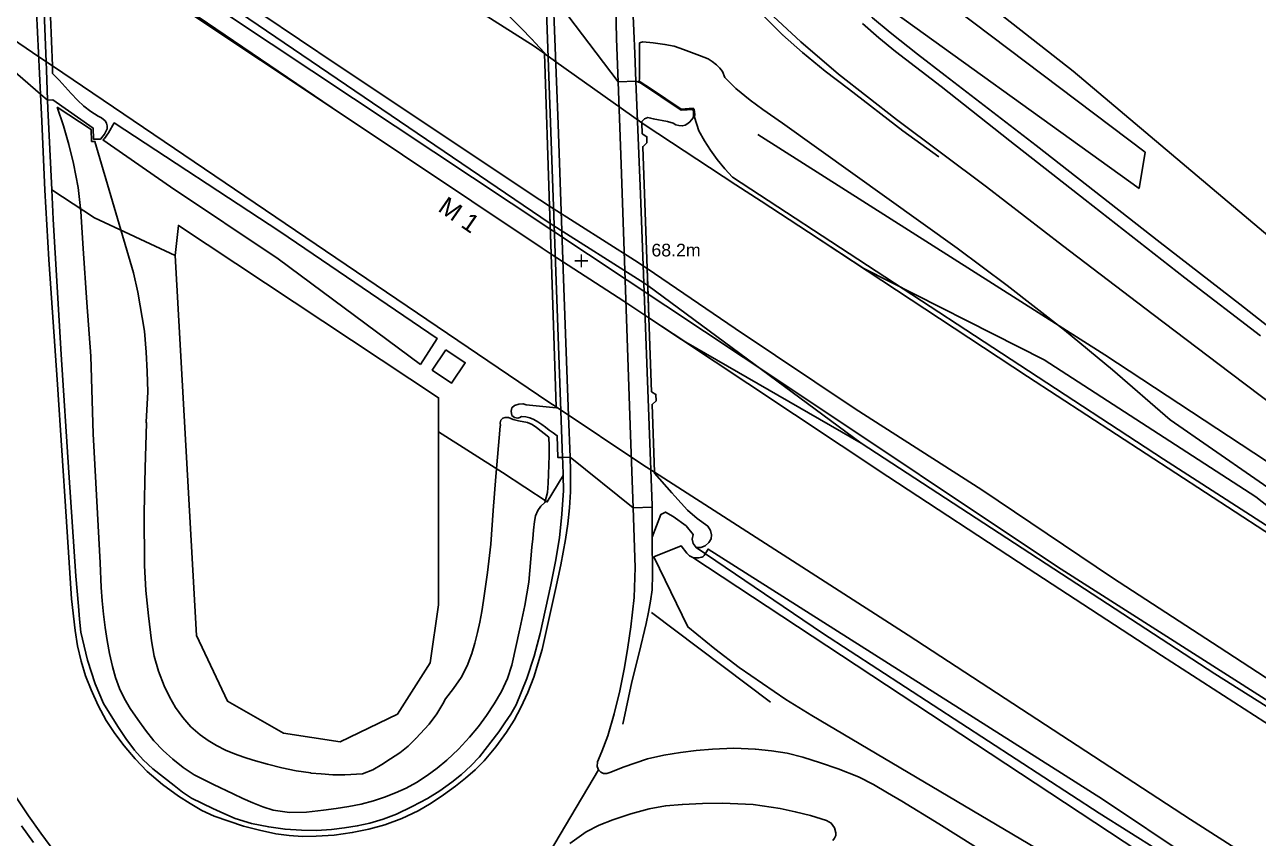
# Model space of a CAD drawing. Header units: millimetres. Extents: x 111502 to 977541, y 8702 to 1044108.
# Drawn here: x 975398.2 to 975544.2, y 476211.1 to 476307.3 of the extents above; entities that cross this region are included whole.
import ezdxf

# ---------------------------------------------------------------- set-up
doc = ezdxf.new("R2010")
doc.units = ezdxf.units.MM
doc.header["$LTSCALE"] = 0.25
doc.layers.add('X HVSS Site Background', color=8, linetype='Continuous')
doc.styles.add('OS Master Map$1$Standard', font='txt')

# ---------------------------------------------------------------- blocks, each defined once
blk = doc.blocks.new('OS Master Map$1$OSS15')
at = {"color": 8, "true_color": 0x707070, "const_width": 0.174, "flags": 128}
for points in [[(-0.775, 0), (0.775, 0)], [(0, -0.775), (0, 0.775)]]:
    blk.add_lwpolyline(points, dxfattribs=at)
blk = doc.blocks.new('OS MAP')
at = {"layer": 'X HVSS Site Background', "flags": 128}
for points in [[(489332.51, 240808.88), (489323.87, 240815.66), (489323.87, 240815.66), (489314.43, 240822.98), (489314.43, 240822.98), (489299.73, 240834.46), (489299.73, 240834.46), (489288.97, 240842.74), (489288.97, 240842.74), (489285.71, 240845.26), (489285.71, 240845.26), (489282.46, 240847.8), (489282.46, 240847.8), (489280.37, 240849.54)], [(489311.94, 240829.35), (489278.34, 240853.55)], [(489288.34, 240852.05), (489312.64, 240833.65), (489312.64, 240833.65), (489311.94, 240829.35)], [(489180.01, 240891.77), (489180.02, 240885.69), (489180.02, 240885.69), (489180.01, 240885.69), (489180.01, 240885.69), (489180.02, 240883.67), (489180.02, 240883.67), (489180.53, 240868.23), (489180.53, 240868.23), (489181.28, 240852.78), (489181.28, 240852.78), (489181.88, 240840.53)], [(489180.88, 240891.77), (489180.91, 240889.73), (489180.91, 240889.73), (489182.11, 240855.23), (489182.11, 240855.23), (489182.54, 240844.36), (489182.54, 240844.36), (489182.58, 240843.39), (489182.58, 240843.39), (489182.72, 240839.81)], [(489326.29, 240811.91), (489317.35, 240818.79), (489317.35, 240818.79), (489305.53, 240828.03), (489305.53, 240828.03), (489296.64, 240835.01), (489296.64, 240835.01), (489288.51, 240841.43), (489288.51, 240841.43), (489283.11, 240845.57), (489283.11, 240845.57), (489281.11, 240847.18), (489281.11, 240847.18), (489279.17, 240848.86)], [(489241.55, 240845.31), (489240.3, 240846.2), (489240.3, 240846.2), (489211.9, 240864.2), (489211.9, 240864.2), (489194.9, 240875.7), (489194.9, 240875.7), (489181.68, 240884.57)], [(489179.62, 240753.98), (489181.04, 240751.97)], [(489250.26, 240841.96), (489250.07, 240847.05), (489250.07, 240847.05), (489249.82, 240858.67), (489249.82, 240858.67), (489249.12, 240873.97), (489249.12, 240873.97), (489249, 240875.74), (489249, 240875.74), (489248.92, 240877.51), (489248.92, 240877.51), (489248.92, 240878.01), (489248.92, 240878.01), (489249.02, 240878.22), (489249.02, 240878.22), (489249.27, 240878.32)], [(489268.11, 240850.22), (489271.89, 240846.69), (489271.89, 240846.69), (489276.34, 240842.9), (489276.34, 240842.9), (489283.21, 240837.54), (489283.21, 240837.54), (489293.86, 240829.55), (489293.86, 240829.55), (489302.85, 240822.63), (489302.85, 240822.63), (489313.61, 240814.44), (489313.61, 240814.44), (489322.7, 240807.57), (489322.7, 240807.57), (489331.89, 240800.6)], [(489288.21, 240833.1), (489283.97, 240836.18), (489283.97, 240836.18), (489277.51, 240841.13), (489277.51, 240841.13), (489274.78, 240843.25), (489274.78, 240843.25), (489272.1, 240845.43), (489272.1, 240845.43), (489269.73, 240847.55), (489269.73, 240847.55), (489267.46, 240849.77)], [(489242.15, 240827.27), (489241, 240828), (489241, 240828), (489217, 240844), (489217, 240844), (489194.7, 240859), (489194.7, 240859), (489182.35, 240867.36)], [(489252.78, 240865.44), (489252.07, 240859.28), (489252.07, 240859.28), (489251.82, 240856), (489251.82, 240856), (489251.87, 240853.33), (489251.87, 240853.33), (489251.98, 240850.67), (489251.98, 240850.67), (489252.1, 240848), (489252.1, 240848), (489252.22, 240845.34), (489252.22, 240845.34), (489252.36, 240842.04)], [(489498.63, 240700.12), (489497.9, 240700.5), (489497.9, 240700.5), (489441.24, 240741.57), (489441.24, 240741.57), (489413.65, 240761.27), (489413.65, 240761.27), (489403.84, 240768.03), (489403.84, 240768.03), (489372.08, 240790.4), (489372.08, 240790.4), (489343.44, 240810.9), (489343.44, 240810.9), (489333.47, 240818.46), (489333.47, 240818.46), (489304.11, 240843.25), (489304.11, 240843.25), (489277.74, 240863.95), (489277.74, 240863.95), (489277.48, 240864.85)], [(489242.33, 240821.6), (489241.25, 240822.3), (489241.25, 240822.3), (489216.4, 240838.9), (489216.4, 240838.9), (489182.59, 240861.41)], [(489183.28, 240843.86), (489182.59, 240861.41)], [(489241.55, 240845.31), (489241.55, 240845.4), (489241.55, 240845.4), (489240.45, 240846.58), (489240.45, 240846.58), (489240.08, 240846.99), (489240.08, 240846.99), (489238.75, 240848.35), (489238.75, 240848.35), (489237.41, 240849.71)], [(489171.53, 240851.88), (489181.67, 240844.95), (489181.67, 240844.95), (489183.28, 240843.86)], [(489243.69, 240797.55), (489241.81, 240849.25), (489241.81, 240849.25), (489241.71, 240852.11)], [(489244.56, 240797.58), (489244.37, 240802.46), (489244.37, 240802.46), (489243.77, 240818.68), (489243.77, 240818.68), (489243.17, 240836.97), (489243.17, 240836.97), (489242.56, 240852.14)], [(489242.56, 240852.14), (489250.26, 240841.96)], [(489181.88, 240840.53), (489174.38, 240846.97)], [(489361.35, 240767.4), (489314.8, 240797.35), (489314.8, 240797.35), (489263.8, 240830.7), (489263.8, 240830.7), (489262.9, 240831.7), (489262.9, 240831.7), (489262, 240832.8), (489262, 240832.8), (489261.2, 240833.9), (489261.2, 240833.9), (489260.5, 240835), (489260.5, 240835), (489259.8, 240836.2), (489259.8, 240836.2), (489259.28, 240837.8), (489259.28, 240837.8), (489259.33, 240838.11), (489259.33, 240838.11), (489259.31, 240838.43), (489259.31, 240838.43), (489259.24, 240838.74), (489259.24, 240838.74), (489259.12, 240838.85), (489259.12, 240838.85), (489257.72, 240838.76), (489257.72, 240838.76), (489254.22, 240841.12), (489254.22, 240841.12), (489252.76, 240842.07), (489252.76, 240842.07), (489252.77, 240842.36), (489252.77, 240842.36), (489252.77, 240846.61)], [(489252.77, 240846.61), (489253.2, 240846.7), (489253.2, 240846.7), (489254.4, 240846.6), (489254.4, 240846.6), (489255.8, 240846.4), (489255.8, 240846.4), (489256.9, 240846.2), (489256.9, 240846.2), (489258, 240845.8), (489258, 240845.8), (489259.9, 240845.1), (489259.9, 240845.1), (489260.9, 240844.7), (489260.9, 240844.7), (489261.4, 240844.4), (489261.4, 240844.4), (489261.9, 240844), (489261.9, 240844), (489262.3, 240843.6), (489262.3, 240843.6), (489262.6, 240843.2), (489262.6, 240843.2), (489262.9, 240842.5), (489262.9, 240842.5), (489264.2, 240841.2), (489264.2, 240841.2), (489265.9, 240839.8), (489265.9, 240839.8), (489267.4, 240838.7), (489267.4, 240838.7), (489269.7, 240837.1), (489269.7, 240837.1), (489290.4, 240822.3), (489290.4, 240822.3), (489296.3, 240817.9), (489296.3, 240817.9), (489303.1, 240812.6), (489303.1, 240812.6), (489308.8, 240807.9), (489308.8, 240807.9), (489315.6, 240802), (489315.6, 240802), (489350.7, 240777.7)], [(489242.15, 240827.27), (489241.55, 240845.31)], [(489253.08, 240837.12), (489242.87, 240844.36), (489242.87, 240844.36), (489241.97, 240845.01), (489241.97, 240845.01), (489241.88, 240845.07), (489241.88, 240845.07), (489241.55, 240845.31)], [(489182.72, 240839.81), (489183.35, 240839.83), (489183.35, 240839.83), (489188.1, 240836.5), (489188.1, 240836.5), (489188.15, 240835.19), (489188.15, 240835.19), (489188.96, 240835.19), (489188.96, 240835.19), (489189.46, 240835.79), (489189.46, 240835.79), (489189.77, 240836.4), (489189.77, 240836.4), (489189.76, 240836.76), (489189.76, 240836.76), (489189.67, 240837.1), (489189.67, 240837.1), (489189.52, 240837.36), (489189.52, 240837.36), (489189.11, 240837.71), (489189.11, 240837.71), (489188.71, 240837.91), (489188.71, 240837.91), (489187.82, 240838.45), (489187.82, 240838.45), (489187, 240839.09), (489187, 240839.09), (489186.24, 240839.81), (489186.24, 240839.81), (489185.51, 240840.58), (489185.51, 240840.58), (489184.8, 240841.37), (489184.8, 240841.37), (489184.09, 240842.16), (489184.09, 240842.16), (489183.35, 240842.92), (489183.35, 240842.92), (489183.31, 240842.96), (489183.31, 240842.96), (489183.28, 240843.86)], [(489242.93, 240803.52), (489242.05, 240804.1), (489242.05, 240804.1), (489183.28, 240843.86)], [(489250.26, 240841.96), (489252.36, 240842.04)], [(489252.02, 240791.59), (489251.72, 240800.22), (489251.72, 240800.22), (489250.62, 240832.25), (489250.62, 240832.25), (489250.26, 240841.96)], [(489252.36, 240842.04), (489252.92, 240828.67), (489252.92, 240828.67), (489254.27, 240791.84), (489254.27, 240791.84), (489254.27, 240791.67)], [(489252.36, 240842.04), (489252.91, 240841.85)], [(489252.91, 240841.85), (489257.7, 240838.62), (489257.7, 240838.62), (489259.12, 240838.72), (489259.12, 240838.72), (489259.17, 240838.31), (489259.17, 240838.31), (489259.19, 240838), (489259.19, 240838), (489259.12, 240837.71), (489259.12, 240837.71), (489258.76, 240837.25), (489258.76, 240837.25), (489258.5, 240837.03), (489258.5, 240837.03), (489258.21, 240836.85), (489258.21, 240836.85), (489257.84, 240836.76), (489257.84, 240836.76), (489257.45, 240836.8), (489257.45, 240836.8), (489257.1, 240836.91), (489257.1, 240836.91), (489256.79, 240837.1), (489256.79, 240837.1), (489256.09, 240837.3), (489256.09, 240837.3), (489254.42, 240837.61), (489254.42, 240837.61), (489254.09, 240837.69), (489254.09, 240837.69), (489253.76, 240837.76), (489253.76, 240837.76), (489253.36, 240837.61), (489253.36, 240837.61), (489253.07, 240837.27), (489253.07, 240837.27), (489253.08, 240837.12)], [(489182.72, 240839.81), (489181.88, 240840.53)], [(489181.88, 240840.53), (489182.04, 240837.34), (489182.04, 240837.34), (489182.4, 240829.15), (489182.4, 240829.15), (489182.85, 240820.97), (489182.85, 240820.97), (489183.9, 240806.17), (489183.9, 240806.17), (489184.91, 240790.56), (489184.91, 240790.56), (489185.23, 240785.69), (489185.23, 240785.69), (489185.56, 240780.81), (489185.56, 240780.81), (489185.96, 240777.07), (489185.96, 240777.07), (489186.27, 240775.25), (489186.27, 240775.25), (489186.67, 240773.44), (489186.67, 240773.44), (489187.22, 240771.72), (489187.22, 240771.72), (489187.88, 240770.05), (489187.88, 240770.05), (489188.71, 240768.2), (489188.71, 240768.2), (489189.65, 240766.41), (489189.65, 240766.41), (489190.66, 240764.89), (489190.66, 240764.89), (489191.77, 240763.43), (489191.77, 240763.43), (489193.09, 240761.87), (489193.09, 240761.87), (489194.5, 240760.4), (489194.5, 240760.4), (489196.3, 240758.85), (489196.3, 240758.85), (489198.23, 240757.47), (489198.23, 240757.47), (489199.58, 240756.59), (489199.58, 240756.59), (489200.97, 240755.78), (489200.97, 240755.78), (489202.43, 240755.1), (489202.43, 240755.1), (489205.91, 240753.93), (489205.91, 240753.93), (489207.82, 240753.43), (489207.82, 240753.43), (489209.75, 240753.02), (489209.75, 240753.02), (489211.32, 240752.8), (489211.32, 240752.8), (489212.91, 240752.71), (489212.91, 240752.71), (489214.5, 240752.72), (489214.5, 240752.72), (489216.65, 240752.87), (489216.65, 240752.87), (489218.79, 240753.17), (489218.79, 240753.17), (489220.73, 240753.57), (489220.73, 240753.57), (489222.63, 240754.08), (489222.63, 240754.08), (489224.64, 240754.81), (489224.64, 240754.81), (489226.57, 240755.74), (489226.57, 240755.74), (489228.11, 240756.64), (489228.11, 240756.64), (489229.59, 240757.62), (489229.59, 240757.62), (489231.02, 240758.67), (489231.02, 240758.67), (489232.2, 240759.6), (489232.2, 240759.6), (489233.35, 240760.58), (489233.35, 240760.58), (489234.4, 240761.65), (489234.4, 240761.65), (489235.78, 240763.29), (489235.78, 240763.29), (489237.03, 240765.04), (489237.03, 240765.04), (489237.94, 240766.47), (489237.94, 240766.47), (489238.75, 240767.96), (489238.75, 240767.96), (489239.55, 240769.74), (489239.55, 240769.74), (489240.27, 240771.55), (489240.27, 240771.55), (489241.28, 240774.83), (489241.28, 240774.83), (489242.85, 240781.91), (489242.85, 240781.91), (489243.47, 240784.85), (489243.47, 240784.85), (489244.01, 240787.82), (489244.01, 240787.82), (489244.29, 240789.69), (489244.29, 240789.69), (489244.5, 240791.58), (489244.5, 240791.58), (489244.62, 240793.47), (489244.62, 240793.47), (489244.62, 240796), (489244.62, 240796), (489244.56, 240797.58)], [(489183.2, 240829.21), (489182.76, 240838.81), (489182.76, 240838.81), (489182.72, 240839.81)], [(489183.83, 240838.97), (489187.87, 240836.34), (489187.87, 240836.34), (489187.92, 240834.93), (489187.92, 240834.93), (489188.32, 240834.93), (489188.32, 240834.93), (489192.9, 240819.4), (489192.9, 240819.4), (489193.4, 240817.1), (489193.4, 240817.1), (489194.2, 240812.5), (489194.2, 240812.5), (489194.4, 240810), (489194.4, 240810), (489194.5, 240807.7), (489194.5, 240807.7), (489194.6, 240805.3), (489194.6, 240805.3), (489194.4, 240801.7), (489194.4, 240801.7), (489194.41, 240801.59), (489194.41, 240801.59), (489194.25, 240796.32), (489194.25, 240796.32), (489194.15, 240791.04), (489194.15, 240791.04), (489194.2, 240784.77), (489194.2, 240784.77), (489194.36, 240781.79), (489194.36, 240781.79), (489194.65, 240778.8), (489194.65, 240778.8), (489195, 240775.83), (489195, 240775.83), (489195.34, 240774.02), (489195.34, 240774.02), (489195.86, 240772.25), (489195.86, 240772.25), (489196.52, 240770.53), (489196.52, 240770.53), (489197.13, 240769.21), (489197.13, 240769.21), (489197.87, 240767.95), (489197.87, 240767.95), (489198.72, 240766.76), (489198.72, 240766.76), (489199.68, 240765.68), (489199.68, 240765.68), (489200.76, 240764.72), (489200.76, 240764.72), (489201.71, 240764.04), (489201.71, 240764.04), (489202.72, 240763.45), (489202.72, 240763.45), (489203.77, 240762.93), (489203.77, 240762.93), (489204.85, 240762.48), (489204.85, 240762.48), (489205.96, 240762.08), (489205.96, 240762.08), (489207.07, 240761.73), (489207.07, 240761.73), (489208.76, 240761.25), (489208.76, 240761.25), (489210.45, 240760.82), (489210.45, 240760.82), (489212.16, 240760.47), (489212.16, 240760.47), (489213.89, 240760.22), (489213.89, 240760.22), (489213.89, 240760.19), (489213.89, 240760.19), (489215.1, 240760.1), (489215.1, 240760.1), (489216.5, 240760), (489216.5, 240760), (489217.9, 240760), (489217.9, 240760), (489220, 240760.1), (489220, 240760.1), (489221.2, 240760.6), (489221.2, 240760.6), (489222.3, 240761.2), (489222.3, 240761.2), (489223.3, 240761.9), (489223.3, 240761.9), (489224.4, 240762.6), (489224.4, 240762.6), (489225.4, 240763.4), (489225.4, 240763.4), (489226.3, 240764.3), (489226.3, 240764.3), (489227.9, 240766), (489227.9, 240766), (489228.8, 240767.2), (489228.8, 240767.2), (489229.5, 240768.4), (489229.5, 240768.4), (489229.81, 240768.98), (489229.81, 240768.98), (489230.78, 240770.21), (489230.78, 240770.21), (489231.66, 240771.51), (489231.66, 240771.51), (489232.4, 240772.89), (489232.4, 240772.89), (489232.95, 240774.34), (489232.95, 240774.34), (489233.29, 240775.57), (489233.29, 240775.57), (489233.6, 240776.82), (489233.6, 240776.82), (489233.87, 240778.07), (489233.87, 240778.07), (489234.11, 240779.33), (489234.11, 240779.33), (489234.31, 240780.6), (489234.31, 240780.6), (489234.8, 240783.93), (489234.8, 240783.93), (489235.17, 240787.27), (489235.17, 240787.27), (489235.48, 240791.28), (489235.48, 240791.28), (489235.78, 240795.3), (489235.78, 240795.3), (489236.29, 240801.26), (489236.29, 240801.26), (489236.32, 240801.28), (489236.32, 240801.28), (489236.29, 240801.63), (489236.29, 240801.63), (489236.36, 240801.95), (489236.36, 240801.95), (489236.59, 240802.18), (489236.59, 240802.18), (489236.89, 240802.28), (489236.89, 240802.28), (489237.28, 240802.28), (489237.28, 240802.28), (489237.83, 240802.05), (489237.83, 240802.05), (489238.48, 240801.86), (489238.48, 240801.86), (489239.53, 240801.66), (489239.53, 240801.66), (489240.09, 240801.43), (489240.09, 240801.43), (489240.6, 240801.1), (489240.6, 240801.1), (489242.07, 240799.96)], [(489242.07, 240799.96), (489242.08, 240798.86), (489242.08, 240798.86), (489242.08, 240797.77), (489242.08, 240797.77), (489242.06, 240796.67), (489242.06, 240796.67), (489242.02, 240795.58), (489242.02, 240795.58), (489241.98, 240794.48), (489241.98, 240794.48), (489241.91, 240793.39), (489241.91, 240793.39), (489241.56, 240792.23), (489241.56, 240792.23), (489241.11, 240791.79), (489241.11, 240791.79), (489240.75, 240791.27), (489240.75, 240791.27), (489240.48, 240790.63), (489240.48, 240790.63), (489240.34, 240789.95), (489240.34, 240789.95), (489240.23, 240788.94), (489240.23, 240788.94), (489240.14, 240787.93), (489240.14, 240787.93), (489240.04, 240786.92), (489240.04, 240786.92), (489239.69, 240782.78), (489239.69, 240782.78), (489239.21, 240780.02), (489239.21, 240780.02), (489238.62, 240777.28), (489238.62, 240777.28), (489237.66, 240772.98), (489237.66, 240772.98), (489237.14, 240771.38), (489237.14, 240771.38), (489236.43, 240769.85), (489236.43, 240769.85), (489235.59, 240768.39), (489235.59, 240768.39), (489234.68, 240767.02), (489234.68, 240767.02), (489233.71, 240765.71), (489233.71, 240765.71), (489232.66, 240764.45), (489232.66, 240764.45), (489231.36, 240763.05), (489231.36, 240763.05), (489229.98, 240761.72), (489229.98, 240761.72), (489228.84, 240760.77), (489228.84, 240760.77), (489227.64, 240759.9), (489227.64, 240759.9), (489226.39, 240759.09), (489226.39, 240759.09), (489225.18, 240758.42), (489225.18, 240758.42), (489223.92, 240757.85), (489223.92, 240757.85), (489222.61, 240757.35), (489222.61, 240757.35), (489221.29, 240756.92), (489221.29, 240756.92), (489219.84, 240756.53), (489219.84, 240756.53), (489218.36, 240756.23), (489218.36, 240756.23), (489216.87, 240756), (489216.87, 240756), (489215.38, 240755.81), (489215.38, 240755.81), (489213.38, 240755.59), (489213.38, 240755.59), (489211.37, 240755.52), (489211.37, 240755.52), (489209.42, 240755.82), (489209.42, 240755.82), (489208.2, 240756.22), (489208.2, 240756.22), (489207.01, 240756.69), (489207.01, 240756.69), (489205.83, 240757.2), (489205.83, 240757.2), (489204.67, 240757.74), (489204.67, 240757.74), (489202.35, 240758.84), (489202.35, 240758.84), (489200.07, 240760.01), (489200.07, 240760.01), (489198.76, 240760.85), (489198.76, 240760.85), (489197.54, 240761.83), (489197.54, 240761.83), (489196.39, 240762.89), (489196.39, 240762.89), (489195.31, 240764.03), (489195.31, 240764.03), (489194.31, 240765.26), (489194.31, 240765.26), (489193.38, 240766.54), (489193.38, 240766.54), (489192.5, 240767.84), (489192.5, 240767.84), (489191.81, 240769), (489191.81, 240769), (489191.22, 240770.22), (489191.22, 240770.22), (489190.74, 240771.49), (489190.74, 240771.49), (489190.38, 240772.8), (489190.38, 240772.8), (489190.05, 240774.33), (489190.05, 240774.33), (489189.77, 240775.88), (489189.77, 240775.88), (489189.52, 240777.44), (489189.52, 240777.44), (489189.33, 240779), (489189.33, 240779), (489189.17, 240780.57), (489189.17, 240780.57), (489189.07, 240782.14), (489189.07, 240782.14), (489188.92, 240785.07), (489188.92, 240785.07), (489188.77, 240788), (489188.77, 240788), (489188.62, 240790.93), (489188.62, 240790.93), (489188.12, 240800.33), (489188.12, 240800.33), (489187.82, 240809.52), (489187.82, 240809.52), (489187.36, 240815.89), (489187.36, 240815.89), (489186.91, 240822.25), (489186.91, 240822.25), (489186.66, 240826.65), (489186.66, 240826.65), (489186.34, 240829.49), (489186.34, 240829.49), (489185.8, 240832.3), (489185.8, 240832.3), (489185.24, 240834.55), (489185.24, 240834.55), (489184.58, 240836.78), (489184.58, 240836.78), (489183.83, 240838.97)], [(489189.24, 240835.13), (489189.44, 240835.29), (489189.44, 240835.29), (489189.94, 240835.94), (489189.94, 240835.94), (489190.6, 240837.11), (489190.6, 240837.11), (489210.2, 240824.27), (489210.2, 240824.27), (489228.83, 240811.63), (489228.83, 240811.63), (489226.86, 240808.55)], [(489401.89, 240741.02), (489361.8, 240766.2), (489361.8, 240766.2), (489353.1, 240771.7), (489353.1, 240771.7), (489347.9, 240775.1), (489347.9, 240775.1), (489298.7, 240807.1), (489298.7, 240807.1), (489272.8, 240824.2), (489272.8, 240824.2), (489267.2, 240827.85), (489267.2, 240827.85), (489264.2, 240829.8), (489264.2, 240829.8), (489253.45, 240836.85), (489253.45, 240836.85), (489253.08, 240837.12)], [(489253.08, 240837.12), (489253.12, 240835.83), (489253.12, 240835.83), (489253.66, 240835.49), (489253.66, 240835.49), (489253.66, 240834.78), (489253.66, 240834.78), (489253.18, 240834.29), (489253.18, 240834.29), (489253.7, 240819.88)], [(489226.86, 240808.55), (489210, 240821.03), (489210, 240821.03), (489197.27, 240829.57), (489197.27, 240829.57), (489189.24, 240835.13)], [(489243.74, 240795.39), (489243.77, 240793.63), (489243.77, 240793.63), (489243.6, 240790.82), (489243.6, 240790.82), (489243.31, 240788.02), (489243.31, 240788.02), (489242.85, 240785.23), (489242.85, 240785.23), (489242.3, 240782.46), (489242.3, 240782.46), (489241.03, 240776.71), (489241.03, 240776.71), (489240.3, 240774.04), (489240.3, 240774.04), (489239.46, 240771.4), (489239.46, 240771.4), (489238.2, 240768.27), (489238.2, 240768.27), (489237.55, 240767.19), (489237.55, 240767.19), (489236.85, 240766.13), (489236.85, 240766.13), (489236.13, 240765.09), (489236.13, 240765.09), (489233.85, 240762.11), (489233.85, 240762.11), (489232.83, 240761.04), (489232.83, 240761.04), (489231.73, 240760.05), (489231.73, 240760.05), (489230.57, 240759.13), (489230.57, 240759.13), (489229.16, 240758.12), (489229.16, 240758.12), (489227.69, 240757.21), (489227.69, 240757.21), (489225.87, 240756.23), (489225.87, 240756.23), (489224, 240755.34), (489224, 240755.34), (489222.46, 240754.74), (489222.46, 240754.74), (489220.87, 240754.28), (489220.87, 240754.28), (489219.37, 240753.96), (489219.37, 240753.96), (489217.85, 240753.71), (489217.85, 240753.71), (489216.32, 240753.53), (489216.32, 240753.53), (489214.56, 240753.42), (489214.56, 240753.42), (489212.79, 240753.43), (489212.79, 240753.43), (489210.83, 240753.56), (489210.83, 240753.56), (489208.9, 240753.83), (489208.9, 240753.83), (489206.87, 240754.23), (489206.87, 240754.23), (489204.91, 240754.84), (489204.91, 240754.84), (489203.59, 240755.41), (489203.59, 240755.41), (489202.28, 240756.01), (489202.28, 240756.01), (489199.75, 240757.22), (489199.75, 240757.22), (489198.7, 240757.95), (489198.7, 240757.95), (489197.68, 240758.74), (489197.68, 240758.74), (489195.16, 240760.71), (489195.16, 240760.71), (489194.01, 240761.76), (489194.01, 240761.76), (489192.99, 240762.93), (489192.99, 240762.93), (489191.97, 240764.3), (489191.97, 240764.3), (489191.02, 240765.71), (489191.02, 240765.71), (489189.35, 240768.44), (489189.35, 240768.44), (489188.34, 240770.76), (489188.34, 240770.76), (489187.43, 240773.54), (489187.43, 240773.54), (489186.63, 240776.88), (489186.63, 240776.88), (489186.5, 240778.42), (489186.5, 240778.42), (489186.38, 240779.96), (489186.38, 240779.96), (489186.07, 240783.49), (489186.07, 240783.49), (489185.22, 240795.77), (489185.22, 240795.77), (489184.32, 240809.71), (489184.32, 240809.71), (489183.36, 240825.72), (489183.36, 240825.72), (489183.2, 240829.21)], [(489197.82, 240821.44), (489188.28, 240825.89), (489188.28, 240825.89), (489183.2, 240829.21)], [(489242.15, 240827.27), (489252.2, 240820.9), (489252.2, 240820.9), (489253.7, 240819.88)], [(489242.33, 240821.6), (489242.15, 240827.27)], [(489197.82, 240821.44), (489198.2, 240825), (489198.2, 240825), (489229, 240804.6), (489229, 240804.6), (489228.98, 240800.57)], [(489228.98, 240800.57), (489228.98, 240780.11), (489228.98, 240780.11), (489228.02, 240773.24), (489228.02, 240773.24), (489224.12, 240767.18), (489224.12, 240767.18), (489217.35, 240763.9), (489217.35, 240763.9), (489210.64, 240764.91), (489210.64, 240764.91), (489204.02, 240768.7), (489204.02, 240768.7), (489200.33, 240776.48), (489200.33, 240776.48), (489197.82, 240821.44)], [(489242.93, 240803.52), (489242.33, 240821.6)], [(489242.33, 240821.6), (489250.93, 240816.02), (489250.93, 240816.02), (489253.9, 240814.07)], [(489253.7, 240819.88), (489264.1, 240812.8), (489264.1, 240812.8), (489278.3, 240803.3), (489278.3, 240803.3), (489293.3, 240793.7), (489293.3, 240793.7), (489308.8, 240783.3), (489308.8, 240783.3), (489321.4, 240775.1), (489321.4, 240775.1), (489334.1, 240766.8), (489334.1, 240766.8), (489348.1, 240758), (489348.1, 240758), (489366.3, 240746.8), (489366.3, 240746.8), (489381.9, 240737.1), (489381.9, 240737.1), (489391.35, 240731.17)], [(489253.7, 240819.88), (489253.9, 240814.07)], [(489253.9, 240814.07), (489265.6, 240806.3), (489265.6, 240806.3), (489282.2, 240795.3), (489282.2, 240795.3), (489298.8, 240784.4), (489298.8, 240784.4), (489314.6, 240774.1), (489314.6, 240774.1), (489336.6, 240759.9), (489336.6, 240759.9), (489352.8, 240749.6), (489352.8, 240749.6), (489368.7, 240739.6), (489368.7, 240739.6), (489387.7, 240727.9), (489387.7, 240727.9), (489408.5, 240715.2), (489408.5, 240715.2), (489426.5, 240705), (489426.5, 240705), (489436.56, 240699.11)], [(489254.56, 240795.79), (489254.27, 240803.82), (489254.27, 240803.82), (489254.76, 240804.22), (489254.76, 240804.22), (489254.73, 240804.99), (489254.73, 240804.99), (489254.22, 240805.32), (489254.22, 240805.32), (489253.9, 240814.07)], [(489229.87, 240810.28), (489232.15, 240808.74), (489232.15, 240808.74), (489230.53, 240806.34), (489230.53, 240806.34), (489228.25, 240807.88), (489228.25, 240807.88), (489229.87, 240810.28)], [(489243.69, 240797.55), (489243.13, 240797.53), (489243.13, 240797.53), (489243.04, 240800.11), (489243.04, 240800.11), (489242.55, 240800.45), (489242.55, 240800.45), (489242.11, 240800.78), (489242.11, 240800.78), (489241.66, 240801.12), (489241.66, 240801.12), (489241.21, 240801.45), (489241.21, 240801.45), (489240.76, 240801.76), (489240.76, 240801.76), (489240.29, 240802.03), (489240.29, 240802.03), (489239.81, 240802.23), (489239.81, 240802.23), (489239.32, 240802.35), (489239.32, 240802.35), (489238.8, 240802.37), (489238.8, 240802.37), (489238.6, 240802.25), (489238.6, 240802.25), (489238.4, 240802.17), (489238.4, 240802.17), (489237.99, 240802.27), (489237.99, 240802.27), (489237.69, 240802.52), (489237.69, 240802.52), (489237.59, 240803.03), (489237.59, 240803.03), (489237.69, 240803.43), (489237.69, 240803.43), (489237.99, 240803.68), (489237.99, 240803.68), (489238.5, 240803.84), (489238.5, 240803.84), (489239, 240803.89), (489239, 240803.89), (489239.36, 240803.78), (489239.36, 240803.78), (489242.93, 240803.4), (489242.93, 240803.4), (489242.93, 240803.52)], [(489254.56, 240795.79), (489253.3, 240796.6), (489253.3, 240796.6), (489242.93, 240803.52)], [(489243.74, 240795.39), (489241.86, 240792.28), (489241.86, 240792.28), (489236.56, 240795.77), (489236.56, 240795.77), (489228.98, 240800.57)], [(489243.69, 240797.55), (489244.56, 240797.58)], [(489243.74, 240795.39), (489243.72, 240796.91), (489243.72, 240796.91), (489243.69, 240797.55)], [(489244.56, 240797.58), (489252.02, 240791.59)], [(489254.56, 240795.79), (489254.56, 240795.7), (489254.56, 240795.7), (489256.62, 240793.34), (489256.62, 240793.34), (489256.98, 240792.95), (489256.98, 240792.95), (489258.48, 240791.32), (489258.48, 240791.32), (489259.63, 240790.3), (489259.63, 240790.3), (489260.86, 240789.4), (489260.86, 240789.4), (489261.21, 240788.89), (489261.21, 240788.89), (489261.31, 240788.39), (489261.31, 240788.39), (489261.26, 240787.93), (489261.26, 240787.93), (489261.01, 240787.48), (489261.01, 240787.48), (489260.55, 240787.07), (489260.55, 240787.07), (489260.05, 240786.87), (489260.05, 240786.87), (489259.49, 240786.87), (489259.49, 240786.87), (489259.14, 240787.38), (489259.14, 240787.38), (489259.04, 240787.88), (489259.04, 240787.88), (489259.14, 240788.44), (489259.14, 240788.44), (489258.33, 240789.45), (489258.33, 240789.45), (489256.77, 240790.56), (489256.77, 240790.56), (489255.86, 240791.07), (489255.86, 240791.07), (489255.3, 240790.81), (489255.3, 240790.81), (489254.29, 240788.12)], [(489254.56, 240795.79), (489284.6, 240776.5), (489284.6, 240776.5), (489318, 240754.7), (489318, 240754.7), (489349, 240734.9), (489349, 240734.9), (489358.52, 240728.92)], [(489247.92, 240760.57), (489247.77, 240760.97), (489247.77, 240760.97), (489247.82, 240761.53), (489247.82, 240761.53), (489248.33, 240762.74), (489248.33, 240762.74), (489249.03, 240764.61), (489249.03, 240764.61), (489249.79, 240767.23), (489249.79, 240767.23), (489250.44, 240769.95), (489250.44, 240769.95), (489251.01, 240772.69), (489251.01, 240772.69), (489251.42, 240775.08), (489251.42, 240775.08), (489251.77, 240777.49), (489251.77, 240777.49), (489252.17, 240780.99), (489252.17, 240780.99), (489252.27, 240784.51), (489252.27, 240784.51), (489252.02, 240791.59)], [(489254.27, 240791.67), (489252.02, 240791.59)], [(489254.27, 240791.67), (489254.29, 240788.12)], [(489254.29, 240788.12), (489254.32, 240783.71), (489254.32, 240783.71), (489254.27, 240781.89), (489254.27, 240781.89), (489254.1, 240780.55), (489254.1, 240780.55), (489253.85, 240779.22), (489253.85, 240779.22), (489253.56, 240777.9), (489253.56, 240777.9), (489252.73, 240774.44), (489252.73, 240774.44), (489251.89, 240770.98), (489251.89, 240770.98), (489250.83, 240765.98)], [(489254.5, 240785.8), (489257.7, 240787.1), (489257.7, 240787.1), (489258.4, 240786.2), (489258.4, 240786.2), (489258.7, 240785.9), (489258.7, 240785.9), (489259.1, 240785.7), (489259.1, 240785.7), (489259.45, 240785.65), (489259.45, 240785.65), (489259.8, 240785.65), (489259.8, 240785.65), (489259.95, 240785.7), (489259.95, 240785.7), (489260.15, 240785.75), (489260.15, 240785.75), (489260.3, 240785.8), (489260.3, 240785.8), (489260.45, 240785.95), (489260.45, 240785.95), (489260.9, 240786.7), (489260.9, 240786.7), (489307.6, 240757.1), (489307.6, 240757.1), (489318.2, 240750)], [(489409.1, 240692.2), (489374.9, 240709), (489374.9, 240709), (489368.95, 240712.21), (489368.95, 240712.21), (489364.7, 240714.51), (489364.7, 240714.51), (489352.1, 240721.3), (489352.1, 240721.3), (489330.2, 240733.3), (489330.2, 240733.3), (489273.2, 240767), (489273.2, 240767), (489270.1, 240768.9), (489270.1, 240768.9), (489264.6, 240772.7), (489264.6, 240772.7), (489261.7, 240774.9), (489261.7, 240774.9), (489258.5, 240777.5), (489258.5, 240777.5), (489254.5, 240785.8)], [(489254.2, 240779.2), (489268.3, 240768.6)], [(489175.66, 240763.54), (489177.12, 240760.51), (489177.12, 240760.51), (489178.04, 240758.87), (489178.04, 240758.87), (489179.04, 240757.28), (489179.04, 240757.28), (489180.45, 240755.16), (489180.45, 240755.16), (489181.92, 240753.08), (489181.92, 240753.08), (489184.69, 240749.34)], [(489292.57, 240751.46), (489288.21, 240754.18), (489288.21, 240754.18), (489283.84, 240756.87), (489283.84, 240756.87), (489282.16, 240757.88), (489282.16, 240757.88), (489280.47, 240758.86), (489280.47, 240758.86), (489278.73, 240759.75), (489278.73, 240759.75), (489276.31, 240760.71), (489276.31, 240760.71), (489274.22, 240761.42), (489274.22, 240761.42), (489272.12, 240762.07), (489272.12, 240762.07), (489270.28, 240762.54), (489270.28, 240762.54), (489268.4, 240762.85), (489268.4, 240762.85), (489266.51, 240763.03), (489266.51, 240763.03), (489263.96, 240763.13), (489263.96, 240763.13), (489261.41, 240763.04), (489261.41, 240763.04), (489259.51, 240762.87), (489259.51, 240762.87), (489257.62, 240762.63), (489257.62, 240762.63), (489255.66, 240762.32), (489255.66, 240762.32), (489253.73, 240761.88), (489253.73, 240761.88), (489250.85, 240760.92), (489250.85, 240760.92), (489249.39, 240760.31), (489249.39, 240760.31), (489248.93, 240760.16), (489248.93, 240760.16), (489248.53, 240760.16), (489248.53, 240760.16), (489248.22, 240760.31), (489248.22, 240760.31), (489247.92, 240760.57)], [(489247.92, 240760.57), (489240.77, 240748.47)], [(489244.55, 240751.89), (489246.49, 240753.26), (489246.49, 240753.26), (489248.02, 240754.04), (489248.02, 240754.04), (489249.62, 240754.67), (489249.62, 240754.67), (489251.75, 240755.4), (489251.75, 240755.4), (489253.92, 240755.99), (489253.92, 240755.99), (489255.87, 240756.31), (489255.87, 240756.31), (489257.86, 240756.49), (489257.86, 240756.49), (489260.23, 240756.6), (489260.23, 240756.6), (489262.6, 240756.64), (489262.6, 240756.64), (489266.24, 240756.49), (489266.24, 240756.49), (489269.42, 240756.03), (489269.42, 240756.03), (489271.22, 240755.62), (489271.22, 240755.62), (489273.01, 240755.17), (489273.01, 240755.17), (489274.93, 240754.61), (489274.93, 240754.61), (489275.48, 240754.26), (489275.48, 240754.26), (489275.89, 240753.71), (489275.89, 240753.71), (489276.04, 240753.15), (489276.04, 240753.15), (489276.01, 240752.81), (489276.01, 240752.81), (489275.89, 240752.49), (489275.89, 240752.49), (489275.67, 240752.22)]]:
    blk.add_lwpolyline(points, dxfattribs=at)
at = {"layer": 'X HVSS Site Background'}
for points in [[(489311.94, 240829.35), (489278.34, 240853.55)], [(489251.28, 240931.56), (489253.28, 240928.56), (489254.18, 240927.06), (489254.98, 240925.46), (489256.28, 240922.46), (489258.08, 240918.76), (489259.78, 240914.96), (489262.58, 240907.86), (489263.98, 240903.96), (489265.18, 240900.06), (489266.98, 240893.26), (489273.43, 240872.7), (489277.74, 240863.95), (489278.84, 240862.25), (489280.04, 240860.55), (489281.34, 240858.95), (489283.24, 240856.75), (489284.64, 240855.25), (489286.24, 240853.85), (489288.34, 240852.05), (489312.64, 240833.65), (489311.94, 240829.35)], [(489069.49, 240940.5), (489092.5, 240925.08), (489114.61, 240910.28), (489143.44, 240890.98), (489166.22, 240876.35), (489199.3, 240853.06), (489223.87, 240836.73), (489269.62, 240806.38), (489302.27, 240784.61), (489326.42, 240769.22), (489369.36, 240741.84), (489396.31, 240725.09), (489428.2, 240706.47), (489455.32, 240690.48), (489500, 240664.75), (489529.59, 240648.27), (489564.93, 240628.79), (489595.97, 240612.71), (489616.37, 240602.3)], [(489180.01, 240891.77), (489180.02, 240885.69), (489180.01, 240885.69), (489180.02, 240883.67), (489180.53, 240868.23), (489181.28, 240852.78), (489181.88, 240840.53)], [(489180.88, 240891.77), (489180.91, 240889.73), (489182.11, 240855.23), (489182.54, 240844.36), (489182.58, 240843.39), (489182.72, 240839.81)], [(489241.55, 240845.31), (489240.3, 240846.2), (489211.9, 240864.2), (489194.9, 240875.7), (489181.68, 240884.57)], [(489179.62, 240753.98), (489181.04, 240751.97)], [(489250.26, 240841.96), (489250.07, 240847.05), (489249.82, 240858.67), (489249.12, 240873.97), (489249, 240875.74), (489248.92, 240877.51), (489248.92, 240878.01), (489249.02, 240878.22), (489249.27, 240878.32)], [(489249.27, 240878.32), (489249.48, 240878.32), (489249.63, 240878.27), (489249.83, 240877.81), (489250.23, 240876.6), (489251.95, 240872.71), (489254.42, 240868.16), (489255.83, 240865.79), (489257.3, 240863.46), (489258.82, 240861.18), (489260.42, 240858.96), (489262.1, 240856.79), (489263.75, 240854.81), (489265.48, 240852.9), (489268.11, 240850.22), (489271.89, 240846.69), (489276.34, 240842.9), (489283.21, 240837.54), (489293.86, 240829.55), (489302.85, 240822.63), (489313.61, 240814.44), (489322.7, 240807.57), (489331.89, 240800.6)], [(489288.21, 240833.1), (489283.97, 240836.18), (489277.51, 240841.13), (489274.78, 240843.25), (489272.1, 240845.43), (489269.73, 240847.55), (489267.46, 240849.77)], [(489242.22, 240825.2), (489182.41, 240865.85)], [(489252.78, 240865.44), (489252.07, 240859.28), (489251.82, 240856), (489251.87, 240853.33), (489251.98, 240850.67), (489252.1, 240848), (489252.22, 240845.34), (489252.36, 240842.04)], [(489498.63, 240700.12), (489497.9, 240700.5), (489441.24, 240741.57), (489413.65, 240761.27), (489403.84, 240768.03), (489372.08, 240790.4), (489343.44, 240810.9), (489333.47, 240818.46), (489304.11, 240843.25), (489277.74, 240863.95), (489277.48, 240864.85)], [(489336.65, 240805.5), (489332.51, 240808.88), (489323.87, 240815.66), (489314.43, 240822.98), (489299.73, 240834.46), (489288.97, 240842.74), (489285.71, 240845.26), (489282.46, 240847.8), (489280.37, 240849.54), (489278.37, 240851.39), (489276.34, 240853.45), (489274.38, 240855.58), (489272.34, 240857.92), (489270.39, 240860.33), (489268.46, 240862.96)], [(489242.33, 240821.6), (489241.25, 240822.3), (489216.4, 240838.9), (489182.57, 240861.89)], [(489183.28, 240843.86), (489182.59, 240861.41), (489182.57, 240861.89)], [(489241.55, 240845.31), (489241.55, 240845.4), (489240.45, 240846.58), (489240.08, 240846.99), (489238.75, 240848.35), (489237.41, 240849.71), (489236.04, 240851.03), (489235.65, 240851.32), (489235.28, 240851.64), (489234.98, 240852.04), (489234.88, 240852.55), (489234.97, 240852.86), (489235.13, 240853.15), (489235.33, 240853.35), (489235.63, 240853.45), (489236.09, 240853.4), (489236.49, 240853.15), (489236.69, 240852.75), (489236.75, 240852.29), (489241.39, 240850.12), (489241.33, 240852.09), (489241.71, 240852.11)], [(489171.53, 240851.88), (489181.67, 240844.95), (489183.28, 240843.86)], [(489243.69, 240797.55), (489241.81, 240849.25), (489241.71, 240852.11)], [(489244.56, 240797.58), (489244.37, 240802.46), (489243.77, 240818.68), (489243.17, 240836.97), (489242.56, 240852.14)], [(489242.56, 240852.14), (489250.26, 240841.96)], [(489181.88, 240840.53), (489174.38, 240846.97)], [(489253.08, 240837.12), (489242.87, 240844.36), (489241.97, 240845.01), (489241.88, 240845.07), (489241.55, 240845.31)], [(489242.22, 240825.2), (489242.15, 240827.27), (489241.55, 240845.31)], [(489182.72, 240839.81), (489183.35, 240839.83), (489188.1, 240836.5), (489188.15, 240835.19), (489188.96, 240835.19), (489189.46, 240835.79), (489189.77, 240836.4), (489189.76, 240836.76), (489189.67, 240837.1), (489189.52, 240837.36), (489189.11, 240837.71), (489188.71, 240837.91), (489187.82, 240838.45), (489187, 240839.09), (489186.24, 240839.81), (489185.51, 240840.58), (489184.8, 240841.37), (489184.09, 240842.16), (489183.35, 240842.92), (489183.31, 240842.96), (489183.28, 240843.86)], [(489242.93, 240803.52), (489242.05, 240804.1), (489183.28, 240843.86)], [(489250.26, 240841.96), (489252.36, 240842.04)], [(489252.02, 240791.59), (489251.72, 240800.22), (489250.62, 240832.25), (489250.26, 240841.96)], [(489252.36, 240842.04), (489252.91, 240841.85)], [(489252.36, 240842.04), (489252.92, 240828.67), (489254.27, 240791.84), (489254.27, 240791.67)], [(489252.91, 240841.85), (489257.7, 240838.62), (489259.12, 240838.72), (489259.17, 240838.31), (489259.19, 240838), (489259.12, 240837.71), (489258.76, 240837.25), (489258.5, 240837.03), (489258.21, 240836.85), (489257.84, 240836.76), (489257.45, 240836.8), (489257.1, 240836.91), (489256.79, 240837.1), (489256.09, 240837.3), (489254.42, 240837.61), (489254.09, 240837.69), (489253.76, 240837.76), (489253.36, 240837.61), (489253.07, 240837.27), (489253.08, 240837.12)], [(489182.72, 240839.81), (489181.88, 240840.53)], [(489181.88, 240840.53), (489182.04, 240837.34), (489182.4, 240829.15), (489182.85, 240820.97), (489183.9, 240806.17), (489184.91, 240790.56), (489185.23, 240785.69), (489185.56, 240780.81), (489185.96, 240777.07), (489186.27, 240775.25), (489186.67, 240773.44), (489187.22, 240771.72), (489187.88, 240770.05), (489188.71, 240768.2), (489189.65, 240766.41), (489190.66, 240764.89), (489191.77, 240763.43), (489193.09, 240761.87), (489194.5, 240760.4), (489196.3, 240758.85), (489198.23, 240757.47), (489199.58, 240756.59), (489200.97, 240755.78), (489202.43, 240755.1), (489205.91, 240753.93), (489207.82, 240753.43), (489209.75, 240753.02), (489211.32, 240752.8), (489212.91, 240752.71), (489214.5, 240752.72), (489216.65, 240752.87), (489218.79, 240753.17), (489220.73, 240753.57), (489222.63, 240754.08), (489224.64, 240754.81), (489226.57, 240755.74), (489228.11, 240756.64), (489229.59, 240757.62), (489231.02, 240758.67), (489232.2, 240759.6), (489233.35, 240760.58), (489234.4, 240761.65), (489235.78, 240763.29), (489237.03, 240765.04), (489237.94, 240766.47), (489238.75, 240767.96), (489239.55, 240769.74), (489240.27, 240771.55), (489241.28, 240774.83), (489242.85, 240781.91), (489243.47, 240784.85), (489244.01, 240787.82), (489244.29, 240789.69), (489244.5, 240791.58), (489244.62, 240793.47), (489244.62, 240796), (489244.56, 240797.58)], [(489183.2, 240829.21), (489182.76, 240838.81), (489182.72, 240839.81)], [(489242.07, 240799.96), (489242.08, 240798.86), (489242.08, 240797.77), (489242.06, 240796.67), (489242.02, 240795.58), (489241.98, 240794.48), (489241.91, 240793.39), (489241.56, 240792.23), (489241.11, 240791.79), (489240.75, 240791.27), (489240.48, 240790.63), (489240.34, 240789.95), (489240.23, 240788.94), (489240.14, 240787.93), (489240.04, 240786.92), (489239.69, 240782.78), (489239.21, 240780.02), (489238.62, 240777.28), (489237.66, 240772.98), (489237.14, 240771.38), (489236.43, 240769.85), (489235.59, 240768.39), (489234.68, 240767.02), (489233.71, 240765.71), (489232.66, 240764.45), (489231.36, 240763.05), (489229.98, 240761.72), (489228.84, 240760.77), (489227.64, 240759.9), (489226.39, 240759.09), (489225.18, 240758.42), (489223.92, 240757.85), (489222.61, 240757.35), (489221.29, 240756.92), (489219.84, 240756.53), (489218.36, 240756.23), (489216.87, 240756), (489215.38, 240755.81), (489213.38, 240755.59), (489211.37, 240755.52), (489209.42, 240755.82), (489208.2, 240756.22), (489207.01, 240756.69), (489205.83, 240757.2), (489204.67, 240757.74), (489202.35, 240758.84), (489200.07, 240760.01), (489198.76, 240760.85), (489197.54, 240761.83), (489196.39, 240762.89), (489195.31, 240764.03), (489194.31, 240765.26), (489193.38, 240766.54), (489192.5, 240767.84), (489191.81, 240769), (489191.22, 240770.22), (489190.74, 240771.49), (489190.38, 240772.8), (489190.05, 240774.33), (489189.77, 240775.88), (489189.52, 240777.44), (489189.33, 240779), (489189.17, 240780.57), (489189.07, 240782.14), (489188.92, 240785.07), (489188.77, 240788), (489188.62, 240790.93), (489188.12, 240800.33), (489187.82, 240809.52), (489187.36, 240815.89), (489186.91, 240822.25), (489186.66, 240826.65), (489186.34, 240829.49), (489185.8, 240832.3), (489185.24, 240834.55), (489184.58, 240836.78), (489183.83, 240838.97)], [(489183.83, 240838.97), (489187.87, 240836.34), (489187.92, 240834.93), (489188.32, 240834.93), (489192.9, 240819.4), (489193.4, 240817.1), (489194.2, 240812.5), (489194.4, 240810), (489194.5, 240807.7), (489194.6, 240805.3), (489194.4, 240801.7), (489194.41, 240801.59), (489194.25, 240796.32), (489194.15, 240791.04), (489194.2, 240784.77), (489194.36, 240781.79), (489194.65, 240778.8), (489195, 240775.83), (489195.34, 240774.02), (489195.86, 240772.25), (489196.52, 240770.53), (489197.13, 240769.21), (489197.87, 240767.95), (489198.72, 240766.76), (489199.68, 240765.68), (489200.76, 240764.72), (489201.71, 240764.04), (489202.72, 240763.45), (489203.77, 240762.93), (489204.85, 240762.48), (489205.96, 240762.08), (489207.07, 240761.73), (489208.76, 240761.25), (489210.45, 240760.82), (489212.16, 240760.47), (489213.89, 240760.22), (489213.89, 240760.19), (489215.1, 240760.1), (489216.5, 240760), (489217.9, 240760), (489220, 240760.1), (489221.2, 240760.6), (489222.3, 240761.2), (489223.3, 240761.9), (489224.4, 240762.6), (489225.4, 240763.4), (489226.3, 240764.3), (489227.9, 240766), (489228.8, 240767.2), (489229.5, 240768.4), (489229.81, 240768.98), (489230.78, 240770.21), (489231.66, 240771.51), (489232.4, 240772.89), (489232.95, 240774.34), (489233.29, 240775.57), (489233.6, 240776.82), (489233.87, 240778.07), (489234.11, 240779.33), (489234.31, 240780.6), (489234.8, 240783.93), (489235.17, 240787.27), (489235.48, 240791.28), (489235.78, 240795.3), (489236.29, 240801.26), (489236.32, 240801.28), (489236.29, 240801.63), (489236.36, 240801.95), (489236.59, 240802.18), (489236.89, 240802.28), (489237.28, 240802.28), (489237.83, 240802.05), (489238.48, 240801.86), (489239.53, 240801.66), (489240.09, 240801.43), (489240.6, 240801.1), (489242.07, 240799.96)], [(489189.24, 240835.13), (489189.44, 240835.29), (489189.94, 240835.94), (489190.6, 240837.11), (489210.2, 240824.27), (489228.83, 240811.63), (489226.86, 240808.55)], [(489401.89, 240741.02), (489361.8, 240766.2), (489353.1, 240771.7), (489350.24, 240773.57), (489325.73, 240792.9), (489300.7, 240809.07), (489279.34, 240819.88), (489272.8, 240824.2), (489267.2, 240827.85), (489264.2, 240829.8), (489253.45, 240836.85), (489253.08, 240837.12)], [(489253.08, 240837.12), (489253.12, 240835.83), (489253.66, 240835.49), (489253.66, 240834.78), (489253.18, 240834.29), (489253.7, 240819.88), (489253.77, 240817.9)], [(489226.86, 240808.55), (489210, 240821.03), (489197.27, 240829.57), (489189.24, 240835.13)], [(489266.79, 240835.75), (489307.88, 240809.67), (489335.79, 240791.36), (489366.36, 240769.9)], [(489243.74, 240795.39), (489243.77, 240793.63), (489243.6, 240790.82), (489243.31, 240788.02), (489242.85, 240785.23), (489242.3, 240782.46), (489241.03, 240776.71), (489240.3, 240774.04), (489239.46, 240771.4), (489238.2, 240768.27), (489237.55, 240767.19), (489236.85, 240766.13), (489236.13, 240765.09), (489233.85, 240762.11), (489232.83, 240761.04), (489231.73, 240760.05), (489230.57, 240759.13), (489229.16, 240758.12), (489227.69, 240757.21), (489225.87, 240756.23), (489224, 240755.34), (489222.46, 240754.74), (489220.87, 240754.28), (489219.37, 240753.96), (489217.85, 240753.71), (489216.32, 240753.53), (489214.56, 240753.42), (489212.79, 240753.43), (489210.83, 240753.56), (489208.9, 240753.83), (489206.87, 240754.23), (489204.91, 240754.84), (489203.59, 240755.41), (489202.28, 240756.01), (489199.75, 240757.22), (489198.7, 240757.95), (489197.68, 240758.74), (489195.16, 240760.71), (489194.01, 240761.76), (489192.99, 240762.93), (489191.97, 240764.3), (489191.02, 240765.71), (489189.35, 240768.44), (489188.34, 240770.76), (489187.43, 240773.54), (489186.63, 240776.88), (489186.5, 240778.42), (489186.38, 240779.96), (489186.07, 240783.49), (489185.22, 240795.77), (489184.32, 240809.71), (489183.36, 240825.72), (489183.2, 240829.21)], [(489197.82, 240821.44), (489188.28, 240825.89), (489183.2, 240829.21)], [(489197.82, 240821.44), (489198.2, 240825), (489229, 240804.6), (489228.98, 240800.57)], [(489242.22, 240825.2), (489253.3, 240818.21), (489253.77, 240817.9)], [(489242.33, 240821.6), (489242.22, 240825.2)], [(489228.98, 240800.57), (489228.98, 240780.11), (489228.02, 240773.24), (489224.12, 240767.18), (489217.35, 240763.9), (489210.64, 240764.91), (489204.02, 240768.7), (489200.33, 240776.48), (489197.82, 240821.44)], [(489242.93, 240803.52), (489242.33, 240821.6)], [(489242.33, 240821.6), (489250.93, 240816.02), (489253.9, 240814.07)], [(489253.77, 240817.9), (489279.01, 240799.25)], [(489253.77, 240817.9), (489253.9, 240814.07)], [(489254.56, 240795.79), (489254.27, 240803.82), (489254.76, 240804.22), (489254.73, 240804.99), (489254.22, 240805.32), (489253.9, 240814.07)], [(489279.01, 240799.25), (489258.26, 240811.17), (489258.26, 240811.18), (489253.9, 240814.07)], [(489243.69, 240797.55), (489243.13, 240797.53), (489243.04, 240800.11), (489242.55, 240800.45), (489242.11, 240800.78), (489241.66, 240801.12), (489241.21, 240801.45), (489240.76, 240801.76), (489240.29, 240802.03), (489239.81, 240802.23), (489239.32, 240802.35), (489238.8, 240802.37), (489238.6, 240802.25), (489238.4, 240802.17), (489237.99, 240802.27), (489237.69, 240802.52), (489237.59, 240803.03), (489237.69, 240803.43), (489237.99, 240803.68), (489238.5, 240803.84), (489239, 240803.89), (489239.36, 240803.78), (489242.93, 240803.4), (489242.93, 240803.52)], [(489254.56, 240795.79), (489253.3, 240796.6), (489242.93, 240803.52)], [(489243.74, 240795.39), (489241.86, 240792.28), (489236.56, 240795.77), (489228.98, 240800.57)], [(489279.01, 240799.25), (489320.88, 240771.96), (489380.72, 240734.28), (489393.33, 240726.64)], [(489243.69, 240797.55), (489244.56, 240797.58)], [(489243.74, 240795.39), (489243.72, 240796.91), (489243.69, 240797.55)], [(489244.56, 240797.58), (489252.02, 240791.59)], [(489254.56, 240795.79), (489284.6, 240776.5), (489318, 240754.7), (489349, 240734.9), (489358.52, 240728.92)], [(489254.56, 240795.79), (489254.56, 240795.7), (489256.62, 240793.34), (489256.98, 240792.95), (489258.48, 240791.32), (489259.63, 240790.3), (489260.86, 240789.4), (489261.21, 240788.89), (489261.31, 240788.39), (489261.26, 240787.93), (489261.01, 240787.48), (489260.55, 240787.07), (489260.05, 240786.87), (489259.49, 240786.87)], [(489247.92, 240760.57), (489247.77, 240760.97), (489247.82, 240761.53), (489248.33, 240762.74), (489249.03, 240764.61), (489249.79, 240767.23), (489250.44, 240769.95), (489251.01, 240772.69), (489251.42, 240775.08), (489251.77, 240777.49), (489252.17, 240780.99), (489252.27, 240784.51), (489252.02, 240791.59)], [(489254.27, 240791.67), (489252.02, 240791.59)], [(489254.27, 240791.67), (489254.29, 240788.12)], [(489259.49, 240786.87), (489259.14, 240787.38), (489259.04, 240787.88), (489259.14, 240788.44), (489258.33, 240789.45), (489256.77, 240790.56), (489255.86, 240791.07), (489255.3, 240790.81), (489254.29, 240788.12)], [(489254.29, 240788.12), (489254.32, 240783.71), (489254.27, 240781.89), (489254.1, 240780.55), (489253.85, 240779.22), (489253.56, 240777.9), (489252.73, 240774.44), (489251.89, 240770.98), (489250.83, 240765.98)], [(489254.5, 240785.8), (489257.7, 240787.1), (489258.4, 240786.2), (489258.7, 240785.9), (489259.1, 240785.7), (489324.29, 240742.75), (489327.15, 240744.26), (489327.52, 240744.46), (489336.06, 240739.17), (489344.6, 240733.6), (489355.6, 240727.3), (489357.41, 240726.31), (489357.46, 240724.79), (489358.1, 240721.61), (489364.13, 240718.16), (489366.99, 240718.76), (489368.96, 240719.96), (489370.7, 240719), (489376.8, 240715.7), (489380.69, 240713.38), (489380.79, 240706.1)], [(489259.49, 240786.87), (489274.46, 240776.75), (489307.19, 240755.46), (489324.76, 240744.4)], [(489380.79, 240706.1), (489374.9, 240709), (489369.95, 240711.67), (489370.94, 240713.26), (489365.03, 240716.3), (489364.27, 240714.73), (489352.1, 240721.3), (489330.2, 240733.3), (489273.2, 240767), (489270.1, 240768.9), (489264.6, 240772.7), (489261.7, 240774.9), (489258.5, 240777.5), (489254.5, 240785.8)], [(489254.2, 240779.2), (489268.3, 240768.6)], [(489175.66, 240763.54), (489177.12, 240760.51), (489178.04, 240758.87), (489179.04, 240757.28), (489180.45, 240755.16), (489181.92, 240753.08), (489184.69, 240749.34)], [(489292.57, 240751.46), (489288.21, 240754.18), (489283.84, 240756.87), (489282.16, 240757.88), (489280.47, 240758.86), (489278.73, 240759.75), (489276.31, 240760.71), (489274.22, 240761.42), (489272.12, 240762.07), (489270.28, 240762.54), (489268.4, 240762.85), (489266.51, 240763.03), (489263.96, 240763.13), (489261.41, 240763.04), (489259.51, 240762.87), (489257.62, 240762.63), (489255.66, 240762.32), (489253.73, 240761.88), (489250.85, 240760.92), (489249.39, 240760.31), (489248.93, 240760.16), (489248.53, 240760.16), (489248.22, 240760.31), (489247.92, 240760.57)], [(489247.92, 240760.57), (489240.77, 240748.47)], [(489244.55, 240751.89), (489246.49, 240753.26), (489248.02, 240754.04), (489249.62, 240754.67), (489251.75, 240755.4), (489253.92, 240755.99), (489255.87, 240756.31), (489257.86, 240756.49), (489260.23, 240756.6), (489262.6, 240756.64), (489266.24, 240756.49), (489269.42, 240756.03), (489271.22, 240755.62), (489273.01, 240755.17), (489274.93, 240754.61), (489275.48, 240754.26), (489275.89, 240753.71), (489276.04, 240753.15), (489276.01, 240752.81), (489275.89, 240752.49), (489275.67, 240752.22)]]:
    blk.add_lwpolyline(points, dxfattribs=at)
blk.add_blockref('OS Master Map$1$OSS15', (489245.9, 240820.8), dxfattribs=at)
at = {"layer": 'X HVSS Site Background', "insert": (489228.8, 240826.78), "char_height": 2.125, "attachment_point": 7, "rotation": 325.3, "style": 'OS Master Map$1$Standard'}
blk.add_mtext('{\\farial|b0|i0|c0|p34;M 1}', dxfattribs=at)
at = {"layer": 'X HVSS Site Background', "insert": (489254.2, 240821.3), "char_height": 1.5, "attachment_point": 7, "style": 'OS Master Map$1$Standard'}
blk.add_mtext('{\\farial|b0|i0|c0|p34;68.2m}', dxfattribs=at)

msp = doc.modelspace()

# ---------------------------------------------------------------- block references
at = {"lineweight": 0}
msp.add_blockref('OS MAP', (486218.2, 235458.61), dxfattribs=at)

doc.saveas('drawing.dxf')
